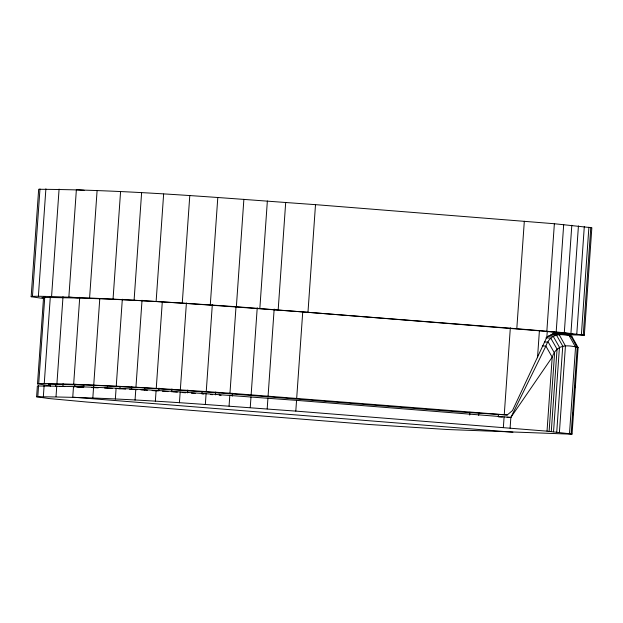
<?xml version="1.0" encoding="UTF-8"?>
<svg xmlns="http://www.w3.org/2000/svg" width="623" height="623" viewBox="0 0 623 623"><rect width="100%" height="100%" fill="white"/><g stroke="black" fill="none" stroke-linecap="round" stroke-linejoin="round"><path stroke-width="0.93" d="M44.069 298.604L31.15 296.719L38.665 189.283C130.978 189.805 223.361 198.169 315.503 204.648L554.369 223.735L591.85 227.753L584.335 335.197L552.508 334.364M31.15 296.719L32.458 296.346L39.973 188.901M32.458 296.346L38.377 296.252L45.892 188.808M36.617 396.758L37.364 386.011C123.798 386.509 210.286 394.258 296.548 400.355L510.86 417.418L552.204 357.174C556.471 344.488 566.673 344.449 578.113 347.587L572.062 434.075L571.493 434.192L447.641 429.527L369.011 424.481L86.877 402.037L48.547 398.494L36.617 396.758C123.043 397.256 209.53 404.997 295.8 411.102L547.033 431.155L572.062 434.075M49.451 385.606L37.512 383.861L43.594 296.906M37.824 396.407L38.571 385.66M37.512 383.861L38.727 383.519L44.801 296.556M43.361 396.329L44.116 385.582M38.727 383.519L44.264 383.433L50.346 296.478M38.377 296.252L51.569 296.548L59.084 189.104M49.381 385.528L49.513 383.636M50.268 386.268L50.463 383.418M55.556 386.338L55.696 384.438M56.023 396.602L56.771 385.863M44.264 383.433L56.927 383.713L63.001 296.75M59.232 386.424L62.907 386.509L63.11 383.659M79.736 297.319L73.654 384.282L56.927 383.713M74.721 386.914L74.853 385.022M51.569 296.548L89.587 297.996L97.102 190.552M83.723 387.241L83.918 384.399M92.827 398.004L93.575 387.265M219.117 392.965L144.824 387.934L73.654 384.282L93.73 385.115L99.742 299.126M91.861 387.568L93.668 387.638L93.8 385.746M89.587 297.996L113.051 299.102L120.566 191.658M104.617 388.09L107.358 388.199L107.491 386.307M115.348 399.07L116.096 388.324M93.73 385.115L116.244 386.174L122.326 299.219M117.988 388.697L119.92 388.783L120.052 386.891M113.051 299.102L134.093 300.216L141.608 192.772M129.607 389.266L131.546 389.359L131.749 386.517M135.043 400.114L135.798 389.367M116.244 386.174L135.946 387.218L142.028 300.263M140.876 389.897L144.614 390.107L144.746 388.215M134.093 300.216L156.124 301.485L163.639 194.041M155.345 401.282L156.093 390.535M135.946 387.218L156.248 388.386L162.323 301.431M158.748 390.987L158.943 388.145M171.73 391.82L171.925 388.978M156.124 301.485L182.266 303.105L189.781 195.661M179.424 402.77L180.179 392.031M156.248 388.386L180.327 389.881L186.409 302.926M187.578 392.895L187.78 390.053M202.062 392.007L201.93 393.907L203.869 394.048M182.266 303.105L210.286 304.935L217.801 197.499M205.341 404.467L206.088 393.728M180.327 389.881L206.244 391.579L212.318 304.624M215.496 394.896L215.698 392.054M229.062 406.095L229.817 395.356M547.251 331.475L546.854 337.16L512.472 410.573L507.231 414.965L229.965 393.206L235.977 307.217M584.335 335.197L564.298 332.713L516.802 328.71L236.366 306.726L243.881 199.282M232.254 396.166L232.457 393.323M250.244 407.629L250.991 396.882M251.147 394.733L257.229 307.778M259.846 308.424L267.36 200.98M267.181 408.906L267.929 398.159M268.085 396.01L274.159 309.055M278.185 309.802L285.7 202.358M295.8 411.102L296.548 400.355M296.696 398.206L302.716 312.216M307.988 312.092L315.503 204.648M469.703 415.058L469.913 412.153M478.674 415.401L478.877 412.496M503.353 427.619L504.108 416.873M504.256 414.723L510.338 327.768M516.802 328.71L524.317 221.266M510.105 428.165L510.86 417.418L545.88 346.115C550.117 333.655 560.404 333.025 571.805 336.28L578.113 347.587M537.509 357.766L539.386 330.969M546.854 331.171L554.369 223.735M547.033 431.155L552.204 357.174L545.88 346.115L542.259 345.983M546.854 337.16L553.894 333.492L554.026 331.646M549.12 431.342L554.587 353.194L548.263 342.144L544.486 341.996M556.183 331.966L563.698 224.521M551.285 431.56L557.055 349.114L550.732 338.055L545.927 337.876M553.535 431.786L559.446 347.252L553.123 336.194L548.357 336.015M556.736 432.113L562.748 346.084L556.425 335.034L550.693 334.816M564.298 332.713L571.813 225.269M559.399 432.417L565.443 345.929L559.135 334.621L551.542 334.333M570.925 333.383L578.432 225.939M569.5 433.592L575.551 347.104L569.243 335.797M576.789 334.037L584.304 226.601M571.159 433.849L577.21 347.361L570.902 336.054M572.841 414.965L572.973 413.049M573.44 406.321L573.581 404.397M574.718 388.059L574.85 386.135M575.325 379.407L575.457 377.491M581.391 334.644L588.906 227.2M583.276 334.94L590.791 227.496M498.12 416.055L499 414.342M571.236 336.389L571.805 336.28M553.894 333.492L559.804 332.503L568.534 333.546M570.941 333.959L540.367 330.875L303.417 311.944C216.391 305.792 129.132 297.965 41.936 297.467L43.758 297.825M553.87 333.726L571.953 334.146L571.05 333.92M552.445 333.936L573.557 334.45L569.391 333.663M62.907 386.509L64.73 386.572M82.929 385.014L48.173 384.259L50.385 384.687M76.52 386.984L82.82 387.21M556.915 332.394L559.804 332.503M507.231 414.965L459.104 411.974L218.922 392.949M498.626 416.951L502.387 417.091M507.091 417.27L510.86 417.418M93.668 387.638L98.232 387.825M107.358 388.199L112.187 388.425M119.92 388.783L125.729 389.071M131.546 389.359L137.146 389.679M144.614 390.107L147.441 390.286M152.152 390.574L157.806 390.925M162.455 391.228L168.023 391.587M210.286 304.935L236.366 306.726M206.244 391.579L229.965 393.206M172.664 391.883L177.321 392.202M181.986 392.521L185.716 392.77M191.409 393.168L195.233 393.432M210.652 394.538L212.591 394.686M219.226 395.177L221.087 395.317M84.128 190.303L76.372 189.688L68.857 297.132L78.28 297.88M75.367 386.579L73.506 386.431L72.759 397.17L512.924 432.198M77.221 386.719L82.797 387.163M575.286 343.662L576.189 345.274"/></g></svg>
